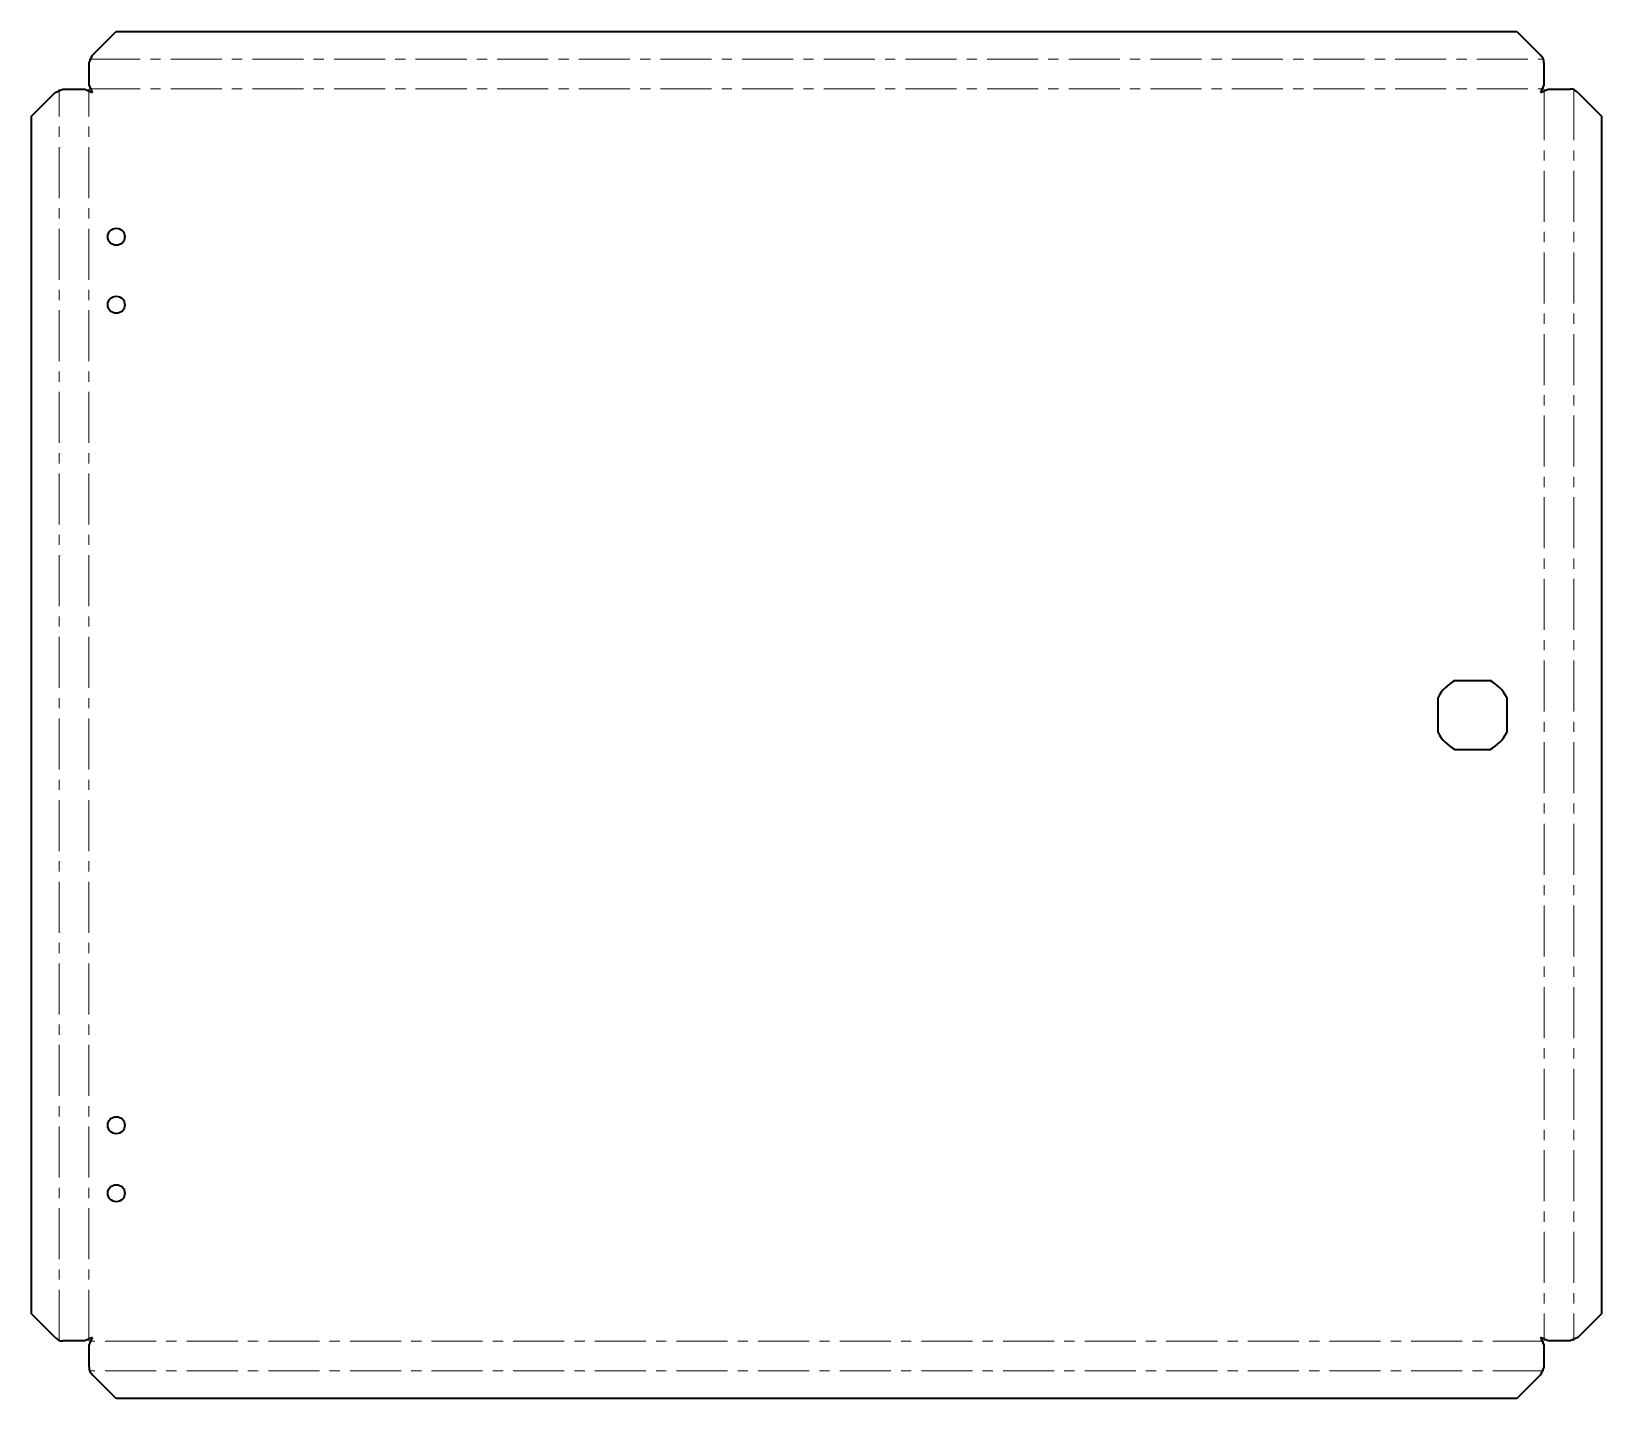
# Model space of a CAD drawing. Extents: x -18 to 444, y -18 to 384.
import ezdxf

# ---------------------------------------------------------------- set-up
doc = ezdxf.new("R2010")
doc.units = 0
doc.linetypes.add('AXES', pattern=[24, 15, -3, 3, -3])

msp = doc.modelspace()

# ---------------------------------------------------------------- linework, layer by layer
at = {"color": 7, "lineweight": 35, "ltscale": 0.247487}
for p, q in [((0, 377.000688), (7, 384.000688)), ((436.66688, 366.033808), (443.66688, 359.033808)), ((-10.96688, 0), (-17.96688, 7)), ((425.7, -10.96688), (418.7, -17.96688))]:
    msp.add_line(p, q, dxfattribs=at)
at = {"color": 7, "lineweight": 35}
for p, q in [((7, 384.000688), (418.7, 384.000688)), ((-17.96688, 7), (-17.96688, 359.033808)), ((443.66688, 359.033808), (443.66688, 7)), ((418.7, -17.96688), (7, -17.96688))]:
    msp.add_line(p, q, dxfattribs=at)
at = {"color": 7, "lineweight": 35, "ltscale": 0.247495}
for p, q in [((418.7, 384.000688), (425.699834, 377.000095)), ((-17.96688, 359.033808), (-10.966288, 366.033641)), ((443.66688, 7), (436.666288, 0.000166)), ((7, -17.96688), (0.000166, -10.966288))]:
    msp.add_line(p, q, dxfattribs=at)
at = {"color": 7, "lineweight": 35, "ltscale": 0.061181}
for p, q in [((-1.000705, 374.76741), (0, 377.000688)), ((426.700705, -8.733602), (425.7, -10.96688))]:
    msp.add_line(p, q, dxfattribs=at)
at = {"color": 7, "lineweight": 35, "ltscale": 0.162504}
for p, q in [((-1, 368.267248), (-1.000705, 374.76741)), ((427.93344, 367.033808), (434.433602, 367.034513)), ((-2.23344, -1), (-8.733602, -1.000705)), ((426.7, -2.23344), (426.700705, -8.733602))]:
    msp.add_line(p, q, dxfattribs=at)
at = {"color": 1, "linetype": 'AXES', "lineweight": 13}
for p, q in [((-1, 375.883968), (426.7, 375.883968)), ((-9.85016, -1), (-9.85016, 367.033808)), ((-1.11672, -1), (-1.11672, 367.033808)), ((-1, 367.150528), (426.7, 367.150528)), ((426.81672, 367.033808), (426.81672, -1)), ((435.55016, 367.033808), (435.55016, -1)), ((426.7, -1.11672), (-1, -1.11672)), ((426.7, -9.85016), (-1, -9.85016))]:
    msp.add_line(p, q, dxfattribs=at)
at = {"color": 7, "lineweight": 35, "ltscale": 0.1625}
for p, q in [((426.7, 374.767248), (426.7, 368.267248)), ((-8.73344, 367.033808), (-2.23344, 367.033808)), ((-1, -8.73344), (-1, -2.23344)), ((434.43344, -1), (427.93344, -1))]:
    msp.add_line(p, q, dxfattribs=at)
at = {"color": 7, "lineweight": 35, "ltscale": 0.061165}
for p, q in [((-10.966288, 366.033641), (-8.73344, 367.033808)), ((436.666288, 0.000166), (434.43344, -1))]:
    msp.add_line(p, q, dxfattribs=at)
at = {"color": 7, "lineweight": 35, "ltscale": 0.061177}
for p, q in [((-2.23344, 367.033808), (0, 366.033808)), ((0, 366.033808), (-1, 368.267248)), ((426.7, 368.267248), (425.7, 366.033808)), ((425.7, 366.033808), (427.93344, 367.033808)), ((0, 0), (-2.23344, -1)), ((-1, -2.23344), (0, 0)), ((425.7, 0), (426.7, -2.23344)), ((427.93344, -1), (425.7, 0))]:
    msp.add_line(p, q, dxfattribs=at)
at = {"color": 7, "lineweight": 35, "ltscale": 0.258904}
for p, q in [((400.521921, 193.116904), (410.878079, 193.116904)), ((395.6, 177.838825), (395.6, 188.194983)), ((415.8, 188.194983), (415.8, 177.838825)), ((400.521921, 172.916904), (410.878079, 172.916904))]:
    msp.add_line(p, q, dxfattribs=at)
at = {"color": 7, "lineweight": 35}
for centre in [(7, 323.633808), (7, 303.633808), (7, 62.4), (7, 42.4)]:
    msp.add_circle(centre, 2.5, dxfattribs=at)
for centre, radius, start, end in [((423.973314, 374.886302), 2.729284, 357.499894, 50.758479), ((434.54972, 364.301294), 2.735685, 39.294147, 92.432692), ((405.7, 183.016904), 11.35, 117.143355, 152.856645), ((405.7, 183.016904), 11.35, 27.143355, 62.856645), ((405.7, 183.016904), 11.35, 207.143355, 242.856645), ((405.7, 183.016904), 11.35, 297.143355, 332.856645), ((-8.84972, 1.732514), 2.735685, 219.294147, 272.432692), ((1.726686, -8.852495), 2.729284, 177.499894, 230.758479)]:
    msp.add_arc(centre, radius, start, end, dxfattribs=at)

doc.saveas('drawing.dxf')
